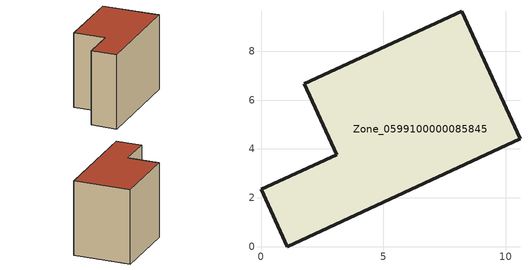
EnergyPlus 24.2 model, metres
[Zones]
Zone_0599100000085845
 floor ground (C_G): 0,2.36 3.1,3.76 1.78,6.66 8.21,9.63 10.59,4.41 1.08,0 z0
 wall outside (C_F): 3.1,3.76 0,2.36 1.08,0 10.59,4.41 8.21,9.63 1.78,6.66 3.1,3.76 z0:7.52
 roof outside (C_R): 8.21,9.63 1.78,6.66 3.1,3.76 0,2.36 1.08,0 10.59,4.41 z7.52
[BUILDING]
Pand.0599100000085845: North Axis=0; Terrain=City; Loads Convergence Tolerance Value=0.04; Temperature Convergence Tolerance Value=0.4; Solar Distribution=FullExterior; Maximum Number of Warmup Days=25; Minimum Number of Warmup Days=1
[Site:Location]
Rotterdam.The.Hague.AP_ZH_NLD Design_Conditions: Latitude=51.96; Longitude=4.45; Time Zone=1; Elevation=-4.5
[SITE:GROUNDTEMPERATURE:BUILDINGSURFACE]
18, 18, 18, 18, 18, 18, 18, 18, 18, 18, 18, 18
[MATERIAL] Thermal Absorptance=0.9; Solar Absorptance=0.7; Visible Absorptance=0.7
Name | Roughness | Thickness | Conductivity | Density | Specific Heat
G.TI.1946 | MediumSmooth | 0.15 | 1 | 540 | 1210
F.TI.1946 | Rough | 0.3 | 0.857143 | 1920 | 840
R.TI.1946 | MediumRough | 0.2 | 0.1 | 1500 | 1000
[CONSTRUCTION]
C_G: G.TI.1946
C_F: F.TI.1946
C_R: R.TI.1946
[ZONE]
Zone_0599100000085845: Type=1; Multiplier=1; Ceiling Height=Autocalculate; Volume=Autocalculate; Floor Area=autocalculate; Part of Total Floor Area=Yes
[ZONEINFILTRATION:DESIGNFLOWRATE]
Infil_Zone_0599100000085845: Zone or ZoneList or Space or SpaceList=Zone_0599100000085845; Schedule=AlwaysOn; Design Flow Rate Calculation Method=Flow/Area; Flow Rate per Floor Area=0.003; Constant Term Coefficient=1; Temperature Term Coefficient=0; Velocity Term Coefficient=0; Velocity Squared Term Coefficient=0
[HVACTEMPLATE:ZONE:IDEALLOADSAIRSYSTEM]
Zone_0599100000085845: Maximum Heating Supply Air Temperature=50; Minimum Cooling Supply Air Temperature=13; Maximum Heating Supply Air Humidity Ratio=0.0156; Minimum Cooling Supply Air Humidity Ratio=0.0077; Heating Limit=NoLimit; Cooling Limit=NoLimit; Dehumidification Control Type=ConstantSensibleHeatRatio; Cooling Sensible Heat Ratio=0.7; Dehumidification Setpoint=60; Humidification Control Type=None; Humidification Setpoint=30; Outdoor Air Method=None; Outdoor Air Flow Rate per Person=0.00944; Outdoor Air Flow Rate per Zone Floor Area=0; Outdoor Air Flow Rate per Zone=0; Demand Controlled Ventilation Type=None; Outdoor Air Economizer Type=NoEconomizer; Heat Recovery Type=None; Sensible Heat Recovery Effectiveness=0.7; Latent Heat Recovery Effectiveness=0.65
[ZONECONTROL:THERMOSTAT]
ThermostatControl_Zone_0599100000085845: Zone or ZoneList=Zone_0599100000085845; Control Type Schedule=DualSetpointControlType; Control 1=Thermostat_Zone_0599100000085845; Temperature Difference Between Cutout And Setpoint=0
[THERMOSTATSETPOINT:DUALSETPOINT]
Thermostat_Zone_0599100000085845: Heating Setpoint Temperature Schedule=HeatingSetpoint_Zone_0599100000085845; Cooling Setpoint Temperature Schedule=CoolingSetpoint_Zone_0599100000085845
[SCHEDULE:COMPACT]
HeatingSetpoint_Zone_0599100000085845: Through: 12/31, For: AllDays, Until: 24:00, 21
CoolingSetpoint_Zone_0599100000085845: Through: 12/31, For: AllDays, Until: 24:00, 24
DualSetpointControlType: Through: 12/31, For: AllDays, Until: 24:00, 4
AlwaysOn: Through: 12/31, For: AllDays, Until: 24:00, 1
